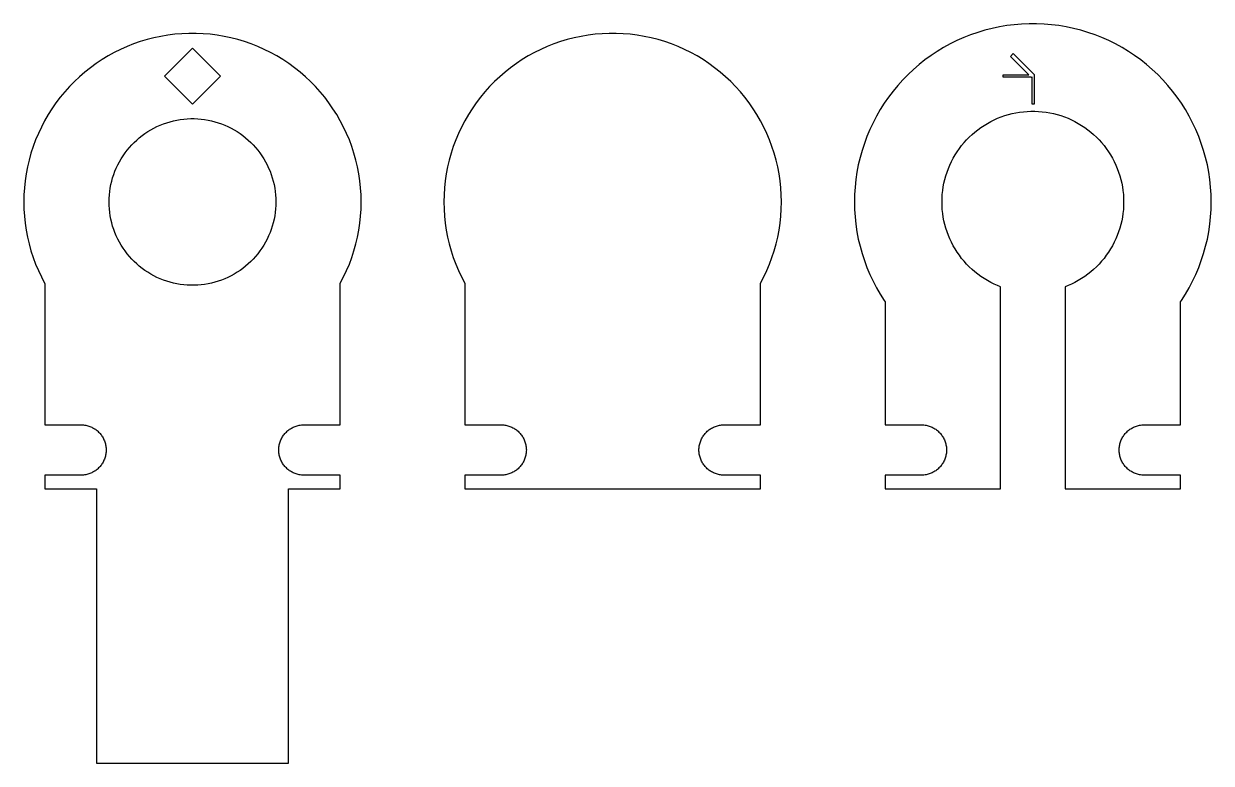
# Model space of a CAD drawing. Header units: metres. Extents: x -26 to 353, y -87 to 28.
# Drawn here: x -26.1 to 157.6, y -86.9 to 27.6 of the extents above; entities that cross this region are included whole.
import ezdxf

# ---------------------------------------------------------------- set-up
doc = ezdxf.new("R2010")
doc.units = ezdxf.units.M

msp = doc.modelspace()

# ---------------------------------------------------------------- linework, layer by layer
for p, q in [((129.422, 27.5939), (128.267, 27.5455)), ((130.578, 27.5939), (129.422, 27.5939)), ((131.733, 27.5455), (130.578, 27.5939)), ((-3.81276, 25.82), (-4.89064, 25.6377)), ((-2.72818, 25.957), (-3.81276, 25.82)), ((-1.63882, 26.0485), (-2.72818, 25.957)), ((-0.54658, 26.0943), (-1.63882, 26.0485)), ((0.54658, 26.0943), (-0.54658, 26.0943)), ((1.63882, 26.0485), (0.54658, 26.0943)), ((2.72818, 25.957), (1.63882, 26.0485)), ((3.81276, 25.82), (2.72818, 25.957)), ((4.89064, 25.6377), (3.81276, 25.82)), ((61.1872, 25.82), (60.1094, 25.6377)), ((62.2718, 25.957), (61.1872, 25.82)), ((63.3612, 26.0485), (62.2718, 25.957)), ((64.4534, 26.0943), (63.3612, 26.0485)), ((65.5466, 26.0943), (64.4534, 26.0943)), ((66.6388, 26.0485), (65.5466, 26.0943)), ((67.7282, 25.957), (66.6388, 26.0485)), ((68.8128, 25.82), (67.7282, 25.957)), ((69.8906, 25.6377), (68.8128, 25.82)), ((120.379, 25.869), (119.305, 25.4434)), ((121.471, 26.2491), (120.379, 25.869)), ((122.578, 26.5833), (121.471, 26.2491)), ((123.698, 26.8708), (122.578, 26.5833)), ((124.828, 27.1111), (123.698, 26.8708)), ((125.968, 27.3039), (124.828, 27.1111)), ((127.115, 27.4488), (125.968, 27.3039)), ((128.267, 27.5455), (127.115, 27.4488)), ((132.885, 27.4488), (131.733, 27.5455)), ((134.032, 27.3039), (132.885, 27.4488)), ((135.172, 27.1111), (134.032, 27.3039)), ((136.302, 26.8708), (135.172, 27.1111)), ((137.422, 26.5833), (136.302, 26.8708)), ((138.529, 26.2491), (137.422, 26.5833)), ((139.621, 25.869), (138.529, 26.2491)), ((140.695, 25.4434), (139.621, 25.869)), ((-10.1142, 24.0606), (-11.1128, 23.616)), ((-9.09772, 24.4631), (-10.1142, 24.0606)), ((-8.06534, 24.8226), (-9.09772, 24.4631)), ((-7.0188, 25.1385), (-8.06534, 24.8226)), ((-5.95995, 25.4104), (-7.0188, 25.1385)), ((-4.89064, 25.6377), (-5.95995, 25.4104)), ((5.95995, 25.4104), (4.89064, 25.6377)), ((7.0188, 25.1385), (5.95995, 25.4104)), ((8.06534, 24.8226), (7.0188, 25.1385)), ((9.09772, 24.4631), (8.06534, 24.8226)), ((10.1142, 24.0606), (9.09772, 24.4631)), ((11.1128, 23.616), (10.1142, 24.0606)), ((54.8858, 24.0606), (53.8872, 23.616)), ((55.9023, 24.4631), (54.8858, 24.0606)), ((56.9347, 24.8226), (55.9023, 24.4631)), ((57.9812, 25.1385), (56.9347, 24.8226)), ((59.0401, 25.4104), (57.9812, 25.1385)), ((60.1094, 25.6377), (59.0401, 25.4104)), ((70.9599, 25.4104), (69.8906, 25.6377)), ((72.0188, 25.1385), (70.9599, 25.4104)), ((73.0653, 24.8226), (72.0188, 25.1385)), ((74.0977, 24.4631), (73.0653, 24.8226)), ((75.1142, 24.0606), (74.0977, 24.4631)), ((76.1128, 23.616), (75.1142, 24.0606)), ((116.2, 23.9023), (115.211, 23.3034)), ((117.213, 24.4592), (116.2, 23.9023)), ((118.249, 24.9732), (117.213, 24.4592)), ((119.305, 25.4434), (118.249, 24.9732)), ((141.751, 24.9732), (140.695, 25.4434)), ((142.787, 24.4592), (141.751, 24.9732)), ((143.8, 23.9023), (142.787, 24.4592)), ((144.789, 23.3034), (143.8, 23.9023)), ((-13.05, 22.6033), (-13.9851, 22.037)), ((-12.092, 23.1299), (-13.05, 22.6033)), ((-11.1128, 23.616), (-12.092, 23.1299)), ((-4.33333, 19.5), (0, 23.8333)), ((0, 23.8333), (4.33333, 19.5)), ((12.092, 23.1299), (11.1128, 23.616)), ((13.05, 22.6033), (12.092, 23.1299)), ((13.9851, 22.037), (13.05, 22.6033)), ((51.95, 22.6033), (51.0149, 22.037)), ((52.908, 23.1299), (51.95, 22.6033)), ((53.8872, 23.616), (52.908, 23.1299)), ((77.092, 23.1299), (76.1128, 23.616)), ((78.05, 22.6033), (77.092, 23.1299)), ((78.9851, 22.037), (78.05, 22.6033)), ((114.248, 22.6637), (113.313, 21.9842)), ((115.211, 23.3034), (114.248, 22.6637)), ((126.52, 22.5202), (126.98, 22.9798)), ((129.378, 19.6625), (126.52, 22.5202)), ((126.98, 22.9798), (130.23, 19.7298)), ((145.752, 22.6637), (144.789, 23.3034)), ((146.687, 21.9842), (145.752, 22.6637)), ((-15.78, 20.7894), (-16.6368, 20.1104)), ((-14.8956, 21.432), (-15.78, 20.7894)), ((-13.9851, 22.037), (-14.8956, 21.432)), ((14.8956, 21.432), (13.9851, 22.037)), ((15.78, 20.7894), (14.8956, 21.432)), ((16.6368, 20.1104), (15.78, 20.7894)), ((49.22, 20.7894), (48.3632, 20.1104)), ((50.1044, 21.432), (49.22, 20.7894)), ((51.0149, 22.037), (50.1044, 21.432)), ((79.8956, 21.432), (78.9851, 22.037)), ((80.78, 20.7894), (79.8956, 21.432)), ((81.6368, 20.1104), (80.78, 20.7894)), ((111.532, 20.5108), (110.689, 19.7194)), ((112.407, 21.2662), (111.532, 20.5108)), ((113.313, 21.9842), (112.407, 21.2662)), ((147.593, 21.2662), (146.687, 21.9842)), ((148.468, 20.5108), (147.593, 21.2662)), ((149.311, 19.7194), (148.468, 20.5108)), ((-18.2612, 18.6477), (-19.0261, 17.8667)), ((-17.4643, 19.3961), (-18.2612, 18.6477)), ((-16.6368, 20.1104), (-17.4643, 19.3961)), ((0, 15.1667), (-4.33333, 19.5)), ((4.33333, 19.5), (0, 15.1667)), ((17.4643, 19.3961), (16.6368, 20.1104)), ((18.2612, 18.6477), (17.4643, 19.3961)), ((19.0261, 17.8667), (18.2612, 18.6477)), ((46.7388, 18.6477), (45.9739, 17.8667)), ((47.5357, 19.3961), (46.7388, 18.6477)), ((48.3632, 20.1104), (47.5357, 19.3961)), ((82.4643, 19.3961), (81.6368, 20.1104)), ((83.2612, 18.6477), (82.4643, 19.3961)), ((84.0261, 17.8667), (83.2612, 18.6477)), ((109.88, 18.8935), (109.107, 18.0344)), ((110.689, 19.7194), (109.88, 18.8935)), ((125.404, 19.3375), (125.404, 19.6625)), ((125.404, 19.6625), (129.378, 19.6625)), ((129.703, 19.3375), (125.404, 19.3375)), ((129.77, 19.2702), (129.703, 19.3375)), ((129.838, 19.3375), (129.77, 19.2702)), ((129.892, 19.3375), (129.838, 19.3375)), ((129.892, 15.1205), (129.892, 19.3375)), ((130.23, 19.7298), (130.217, 19.7167)), ((130.217, 19.7167), (130.217, 15.1205)), ((150.12, 18.8935), (149.311, 19.7194)), ((150.893, 18.0344), (150.12, 18.8935)), ((-19.7576, 17.0543), (-20.4544, 16.2119)), ((-19.0261, 17.8667), (-19.7576, 17.0543)), ((19.7576, 17.0543), (19.0261, 17.8667)), ((20.4544, 16.2119), (19.7576, 17.0543)), ((45.2424, 17.0543), (44.5456, 16.2119)), ((45.9739, 17.8667), (45.2424, 17.0543)), ((84.7576, 17.0543), (84.0261, 17.8667)), ((85.4544, 16.2119), (84.7576, 17.0543)), ((108.37, 17.1437), (107.671, 16.2229)), ((109.107, 18.0344), (108.37, 17.1437)), ((151.63, 17.1437), (150.893, 18.0344)), ((152.329, 16.2229), (151.63, 17.1437)), ((-21.1153, 15.3412), (-21.7392, 14.4435)), ((-20.4544, 16.2119), (-21.1153, 15.3412)), ((21.1153, 15.3412), (20.4544, 16.2119)), ((21.7392, 14.4435), (21.1153, 15.3412)), ((43.8847, 15.3412), (43.2608, 14.4435)), ((44.5456, 16.2119), (43.8847, 15.3412)), ((86.1153, 15.3412), (85.4544, 16.2119)), ((86.7392, 14.4435), (86.1153, 15.3412)), ((107.011, 15.2736), (106.392, 14.2975)), ((107.671, 16.2229), (107.011, 15.2736)), ((130.217, 15.1205), (129.892, 15.1205)), ((152.989, 15.2736), (152.329, 16.2229)), ((153.608, 14.2975), (152.989, 15.2736)), ((-22.325, 13.5205), (-22.8716, 12.5738)), ((-21.7392, 14.4435), (-22.325, 13.5205)), ((-1.3484, 12.8293), (-0.81, 12.8745)), ((-0.81, 12.8745), (-0.27016, 12.8972)), ((-0.27016, 12.8972), (0.27016, 12.8972)), ((0.27016, 12.8972), (0.81, 12.8745)), ((0.81, 12.8745), (1.3484, 12.8293)), ((22.325, 13.5205), (21.7392, 14.4435)), ((22.8716, 12.5738), (22.325, 13.5205)), ((42.675, 13.5205), (42.1284, 12.5738)), ((43.2608, 14.4435), (42.675, 13.5205)), ((87.325, 13.5205), (86.7392, 14.4435)), ((87.8716, 12.5738), (87.325, 13.5205)), ((105.814, 13.2964), (105.278, 12.2719)), ((106.392, 14.2975), (105.814, 13.2964)), ((124.018, 12.7128), (124.555, 12.9522)), ((124.555, 12.9522), (125.103, 13.1688)), ((125.103, 13.1688), (125.658, 13.3623)), ((125.658, 13.3623), (126.222, 13.5324)), ((126.222, 13.5324), (126.792, 13.6788)), ((126.792, 13.6788), (127.367, 13.8011)), ((127.367, 13.8011), (127.948, 13.8993)), ((127.948, 13.8993), (128.531, 13.973)), ((128.531, 13.973), (129.118, 14.0223)), ((129.118, 14.0223), (129.706, 14.0469)), ((129.706, 14.0469), (130.294, 14.0469)), ((130.294, 14.0469), (130.882, 14.0223)), ((130.882, 14.0223), (131.469, 13.973)), ((131.469, 13.973), (132.052, 13.8993)), ((132.052, 13.8993), (132.633, 13.8011)), ((132.633, 13.8011), (133.208, 13.6788)), ((133.208, 13.6788), (133.778, 13.5324)), ((133.778, 13.5324), (134.342, 13.3623)), ((134.342, 13.3623), (134.897, 13.1688)), ((134.897, 13.1688), (135.445, 12.9522)), ((135.445, 12.9522), (135.982, 12.7128)), ((154.186, 13.2964), (153.608, 14.2975)), ((154.722, 12.2719), (154.186, 13.2964)), ((-23.3781, 11.605), (-23.8435, 10.6158)), ((-22.8716, 12.5738), (-23.3781, 11.605)), ((-6.91216, 10.8918), (-6.45, 11.1717)), ((-6.45, 11.1717), (-5.97652, 11.432)), ((-5.97652, 11.432), (-5.49254, 11.6723)), ((-5.49254, 11.6723), (-4.99895, 11.892)), ((-4.99895, 11.892), (-4.49657, 12.0909)), ((-4.49657, 12.0909), (-3.98631, 12.2686)), ((-3.98631, 12.2686), (-3.46906, 12.4248)), ((-3.46906, 12.4248), (-2.94572, 12.5592)), ((-2.94572, 12.5592), (-2.41721, 12.6715)), ((-2.41721, 12.6715), (-1.88446, 12.7616)), ((-1.88446, 12.7616), (-1.3484, 12.8293)), ((1.3484, 12.8293), (1.88446, 12.7616)), ((1.88446, 12.7616), (2.41721, 12.6715)), ((2.41721, 12.6715), (2.94572, 12.5592)), ((2.94572, 12.5592), (3.46906, 12.4248)), ((3.46906, 12.4248), (3.98631, 12.2686)), ((3.98631, 12.2686), (4.49657, 12.0909)), ((4.49657, 12.0909), (4.99895, 11.892)), ((4.99895, 11.892), (5.49254, 11.6723)), ((5.49254, 11.6723), (5.97652, 11.432)), ((5.97652, 11.432), (6.45, 11.1717)), ((6.45, 11.1717), (6.91216, 10.8918)), ((23.3781, 11.605), (22.8716, 12.5738)), ((23.8435, 10.6158), (23.3781, 11.605)), ((41.6219, 11.605), (41.1565, 10.6158)), ((42.1284, 12.5738), (41.6219, 11.605)), ((88.3781, 11.605), (87.8716, 12.5738)), ((88.8435, 10.6158), (88.3781, 11.605)), ((104.786, 11.2259), (104.338, 10.1602)), ((105.278, 12.2719), (104.786, 11.2259)), ((121.044, 10.8257), (121.505, 11.1912)), ((121.505, 11.1912), (121.981, 11.5371)), ((121.981, 11.5371), (122.472, 11.8628)), ((122.472, 11.8628), (122.975, 12.1676)), ((122.975, 12.1676), (123.491, 12.4512)), ((123.491, 12.4512), (124.018, 12.7128)), ((135.982, 12.7128), (136.509, 12.4512)), ((136.509, 12.4512), (137.025, 12.1676)), ((137.025, 12.1676), (137.528, 11.8628)), ((137.528, 11.8628), (138.019, 11.5371)), ((138.019, 11.5371), (138.495, 11.1912)), ((138.495, 11.1912), (138.956, 10.8257)), ((155.214, 11.2259), (154.722, 12.2719)), ((155.662, 10.1602), (155.214, 11.2259)), ((-24.2672, 9.60805), (-24.6482, 8.5834)), ((-23.8435, 10.6158), (-24.2672, 9.60805)), ((-9.40369, 8.83064), (-9.02565, 9.21669)), ((-9.02565, 9.21669), (-8.63177, 9.58656)), ((-8.63177, 9.58656), (-8.22276, 9.93961)), ((-8.22276, 9.93961), (-7.79932, 10.2752)), ((-7.79932, 10.2752), (-7.3622, 10.5928)), ((-7.3622, 10.5928), (-6.91216, 10.8918)), ((6.91216, 10.8918), (7.3622, 10.5928)), ((7.3622, 10.5928), (7.79932, 10.2752)), ((7.79932, 10.2752), (8.22276, 9.93961)), ((8.22276, 9.93961), (8.63177, 9.58656)), ((8.63177, 9.58656), (9.02565, 9.21669)), ((9.02565, 9.21669), (9.40369, 8.83064)), ((24.2672, 9.60805), (23.8435, 10.6158)), ((24.6482, 8.5834), (24.2672, 9.60805)), ((40.7328, 9.60805), (40.3518, 8.5834)), ((41.1565, 10.6158), (40.7328, 9.60805)), ((89.2672, 9.60805), (88.8435, 10.6158)), ((89.6482, 8.5834), (89.2672, 9.60805)), ((104.338, 10.1602), (103.935, 9.07671)), ((119.364, 9.18056), (119.758, 9.61787)), ((119.758, 9.61787), (120.17, 10.0383)), ((120.17, 10.0383), (120.599, 10.4412)), ((120.599, 10.4412), (121.044, 10.8257)), ((138.956, 10.8257), (139.401, 10.4412)), ((139.401, 10.4412), (139.83, 10.0383)), ((139.83, 10.0383), (140.242, 9.61787)), ((140.242, 9.61787), (140.636, 9.18056)), ((156.065, 9.07671), (155.662, 10.1602)), ((-24.986, 7.54372), (-25.28, 6.4908)), ((-24.6482, 8.5834), (-24.986, 7.54372)), ((-10.7447, 7.13875), (-10.4363, 7.58243)), ((-10.4363, 7.58243), (-10.1096, 8.0128)), ((-10.1096, 8.0128), (-9.76523, 8.42912)), ((-9.76523, 8.42912), (-9.40369, 8.83064)), ((9.40369, 8.83064), (9.76523, 8.42912)), ((9.76523, 8.42912), (10.1096, 8.0128)), ((10.1096, 8.0128), (10.4363, 7.58243)), ((10.4363, 7.58243), (10.7447, 7.13875)), ((24.986, 7.54372), (24.6482, 8.5834)), ((25.28, 6.4908), (24.986, 7.54372)), ((40.014, 7.54372), (39.72, 6.4908)), ((40.3518, 8.5834), (40.014, 7.54372)), ((89.986, 7.54372), (89.6482, 8.5834)), ((90.28, 6.4908), (89.986, 7.54372)), ((103.578, 7.97726), (103.267, 6.86383)), ((103.935, 9.07671), (103.578, 7.97726)), ((117.982, 7.27827), (118.297, 7.77515)), ((118.297, 7.77515), (118.633, 8.25838)), ((118.633, 8.25838), (118.989, 8.72711)), ((118.989, 8.72711), (119.364, 9.18056)), ((140.636, 9.18056), (141.011, 8.72711)), ((141.011, 8.72711), (141.367, 8.25838)), ((141.367, 8.25838), (141.703, 7.77515)), ((141.703, 7.77515), (142.018, 7.27827)), ((156.422, 7.97726), (156.065, 9.07671)), ((156.733, 6.86383), (156.422, 7.97726)), ((-25.28, 6.4908), (-25.5296, 5.42648)), ((-11.7847, 5.2469), (-11.5547, 5.73578)), ((-11.5547, 5.73578), (-11.3044, 6.21461)), ((-11.3044, 6.21461), (-11.0342, 6.68254)), ((-11.0342, 6.68254), (-10.7447, 7.13875)), ((10.7447, 7.13875), (11.0342, 6.68254)), ((11.0342, 6.68254), (11.3044, 6.21461)), ((11.3044, 6.21461), (11.5547, 5.73578)), ((11.5547, 5.73578), (11.7847, 5.2469)), ((25.5296, 5.42648), (25.28, 6.4908)), ((39.72, 6.4908), (39.4704, 5.42648)), ((90.5296, 5.42648), (90.28, 6.4908)), ((103.003, 5.73836), (102.787, 4.60281)), ((103.267, 6.86383), (103.003, 5.73836)), ((116.937, 5.17215), (117.165, 5.71465)), ((117.165, 5.71465), (117.415, 6.24712)), ((117.415, 6.24712), (117.688, 6.76863)), ((117.688, 6.76863), (117.982, 7.27827)), ((142.018, 7.27827), (142.312, 6.76863)), ((142.312, 6.76863), (142.585, 6.24712)), ((142.585, 6.24712), (142.835, 5.71465)), ((142.835, 5.71465), (143.063, 5.17215)), ((156.997, 5.73836), (156.733, 6.86383)), ((157.213, 4.60281), (156.997, 5.73836)), ((-25.7345, 4.35266), (-25.8942, 3.27119)), ((-25.5296, 5.42648), (-25.7345, 4.35266)), ((-12.4947, 3.2081), (-12.3494, 3.7285)), ((-12.3494, 3.7285), (-12.1824, 4.24237)), ((-12.1824, 4.24237), (-11.9941, 4.74879)), ((-11.9941, 4.74879), (-11.7847, 5.2469)), ((11.7847, 5.2469), (11.9941, 4.74879)), ((11.9941, 4.74879), (12.1824, 4.24237)), ((12.1824, 4.24237), (12.3494, 3.7285)), ((12.3494, 3.7285), (12.4947, 3.2081)), ((25.7345, 4.35266), (25.5296, 5.42648)), ((25.8942, 3.27119), (25.7345, 4.35266)), ((39.2655, 4.35266), (39.1058, 3.27119)), ((39.4704, 5.42648), (39.2655, 4.35266)), ((90.7345, 4.35266), (90.5296, 5.42648)), ((90.8942, 3.27119), (90.7345, 4.35266)), ((102.787, 4.60281), (102.618, 3.45918)), ((116.391, 3.49408), (116.55, 4.06088)), ((116.55, 4.06088), (116.732, 4.62057)), ((116.732, 4.62057), (116.937, 5.17215)), ((143.063, 5.17215), (143.268, 4.62057)), ((143.268, 4.62057), (143.45, 4.06088)), ((143.45, 4.06088), (143.609, 3.49408)), ((157.382, 3.45918), (157.213, 4.60281)), ((-26.0085, 2.18399), (-26.0771, 1.09294)), ((-25.8942, 3.27119), (-26.0085, 2.18399)), ((-12.7983, 1.61679), (-12.7193, 2.15131)), ((-12.7193, 2.15131), (-12.6181, 2.68205)), ((-12.6181, 2.68205), (-12.4947, 3.2081)), ((12.4947, 3.2081), (12.6181, 2.68205)), ((12.6181, 2.68205), (12.7193, 2.15131)), ((12.7193, 2.15131), (12.7983, 1.61679)), ((26.0085, 2.18399), (25.8942, 3.27119)), ((26.0771, 1.09294), (26.0085, 2.18399)), ((38.9915, 2.18399), (38.9229, 1.09294)), ((39.1058, 3.27119), (38.9915, 2.18399)), ((91.0085, 2.18399), (90.8942, 3.27119)), ((91.0771, 1.09294), (91.0085, 2.18399)), ((102.497, 2.30949), (102.424, 1.15576)), ((102.618, 3.45918), (102.497, 2.30949)), ((116.061, 1.76093), (116.147, 2.34309)), ((116.147, 2.34309), (116.257, 2.92116)), ((116.257, 2.92116), (116.391, 3.49408)), ((143.609, 3.49408), (143.743, 2.92116)), ((143.743, 2.92116), (143.853, 2.34309)), ((143.853, 2.34309), (143.939, 1.76093)), ((157.503, 2.30949), (157.382, 3.45918)), ((157.576, 1.15576), (157.503, 2.30949)), ((-26.0771, 1.09294), (-26.1, 0)), ((-26.1, 0), (-26.0771, -1.09294)), ((-12.9, 0), (-12.8887, 0.54019)), ((-12.8887, -0.54019), (-12.9, 0)), ((-12.8887, 0.54019), (-12.8548, 1.07944)), ((-12.8548, 1.07944), (-12.7983, 1.61679)), ((12.7983, 1.61679), (12.8548, 1.07944)), ((12.8548, 1.07944), (12.8887, 0.54019)), ((12.8887, 0.54019), (12.9, 0)), ((12.9, 0), (12.8887, -0.54019)), ((26.1, 0), (26.0771, 1.09294)), ((26.0771, -1.09294), (26.1, 0)), ((38.9229, 1.09294), (38.9, 0)), ((38.9, 0), (38.9229, -1.09294)), ((91.1, 0), (91.0771, 1.09294)), ((91.0771, -1.09294), (91.1, 0)), ((102.424, 1.15576), (102.4, 0)), ((102.4, 0), (102.424, -1.15576)), ((115.95, 0), (115.962, 0.58835)), ((115.962, -0.58835), (115.95, 0)), ((115.962, 0.58835), (115.999, 1.17566)), ((115.999, 1.17566), (116.061, 1.76093)), ((143.939, 1.76093), (144.001, 1.17566)), ((144.001, 1.17566), (144.038, 0.58835)), ((144.038, 0.58835), (144.05, 0)), ((144.05, 0), (144.038, -0.58835)), ((157.6, 0), (157.576, 1.15576)), ((157.576, -1.15576), (157.6, 0)), ((-26.0771, -1.09294), (-26.0085, -2.18399)), ((-12.8548, -1.07944), (-12.8887, -0.54019)), ((-12.7983, -1.61679), (-12.8548, -1.07944)), ((-12.7193, -2.15131), (-12.7983, -1.61679)), ((12.7983, -1.61679), (12.7193, -2.15131)), ((12.8548, -1.07944), (12.7983, -1.61679)), ((12.8887, -0.54019), (12.8548, -1.07944)), ((26.0085, -2.18399), (26.0771, -1.09294)), ((38.9229, -1.09294), (38.9915, -2.18399)), ((91.0085, -2.18399), (91.0771, -1.09294)), ((102.424, -1.15576), (102.497, -2.30949)), ((115.999, -1.17566), (115.962, -0.58835)), ((116.061, -1.76093), (115.999, -1.17566)), ((116.147, -2.34309), (116.061, -1.76093)), ((143.939, -1.76093), (143.853, -2.34309)), ((144.001, -1.17566), (143.939, -1.76093)), ((144.038, -0.58835), (144.001, -1.17566)), ((157.503, -2.30949), (157.576, -1.15576)), ((-26.0085, -2.18399), (-25.8942, -3.27119)), ((-25.8942, -3.27119), (-25.7345, -4.35266)), ((-12.6181, -2.68205), (-12.7193, -2.15131)), ((-12.4947, -3.2081), (-12.6181, -2.68205)), ((-12.3494, -3.7285), (-12.4947, -3.2081)), ((12.4947, -3.2081), (12.3494, -3.7285)), ((12.6181, -2.68205), (12.4947, -3.2081)), ((12.7193, -2.15131), (12.6181, -2.68205)), ((25.7345, -4.35266), (25.8942, -3.27119)), ((25.8942, -3.27119), (26.0085, -2.18399)), ((38.9915, -2.18399), (39.1058, -3.27119)), ((39.1058, -3.27119), (39.2655, -4.35266)), ((90.7345, -4.35266), (90.8942, -3.27119)), ((90.8942, -3.27119), (91.0085, -2.18399)), ((102.497, -2.30949), (102.618, -3.45918)), ((102.618, -3.45918), (102.787, -4.60281)), ((116.257, -2.92116), (116.147, -2.34309)), ((116.391, -3.49408), (116.257, -2.92116)), ((116.55, -4.06088), (116.391, -3.49408)), ((143.609, -3.49408), (143.45, -4.06088)), ((143.743, -2.92116), (143.609, -3.49408)), ((143.853, -2.34309), (143.743, -2.92116)), ((157.213, -4.60281), (157.382, -3.45918)), ((157.382, -3.45918), (157.503, -2.30949)), ((-25.7345, -4.35266), (-25.5296, -5.42648)), ((-25.5296, -5.42648), (-25.28, -6.4908)), ((-12.1824, -4.24237), (-12.3494, -3.7285)), ((-11.9941, -4.74879), (-12.1824, -4.24237)), ((-11.7847, -5.2469), (-11.9941, -4.74879)), ((-11.5547, -5.73578), (-11.7847, -5.2469)), ((11.7847, -5.2469), (11.5547, -5.73578)), ((11.9941, -4.74879), (11.7847, -5.2469)), ((12.1824, -4.24237), (11.9941, -4.74879)), ((12.3494, -3.7285), (12.1824, -4.24237)), ((25.28, -6.4908), (25.5296, -5.42648)), ((25.5296, -5.42648), (25.7345, -4.35266)), ((39.2655, -4.35266), (39.4704, -5.42648)), ((39.4704, -5.42648), (39.72, -6.4908)), ((90.28, -6.4908), (90.5296, -5.42648)), ((90.5296, -5.42648), (90.7345, -4.35266)), ((102.787, -4.60281), (103.003, -5.73836)), ((116.732, -4.62057), (116.55, -4.06088)), ((116.937, -5.17215), (116.732, -4.62057)), ((117.165, -5.71465), (116.937, -5.17215)), ((143.063, -5.17215), (142.835, -5.71465)), ((143.268, -4.62057), (143.063, -5.17215)), ((143.45, -4.06088), (143.268, -4.62057)), ((156.997, -5.73836), (157.213, -4.60281)), ((-25.28, -6.4908), (-24.986, -7.54372)), ((-11.3044, -6.21461), (-11.5547, -5.73578)), ((-11.0342, -6.68254), (-11.3044, -6.21461)), ((-10.7447, -7.13875), (-11.0342, -6.68254)), ((-10.4363, -7.58243), (-10.7447, -7.13875)), ((10.7447, -7.13875), (10.4363, -7.58243)), ((11.0342, -6.68254), (10.7447, -7.13875)), ((11.3044, -6.21461), (11.0342, -6.68254)), ((11.5547, -5.73578), (11.3044, -6.21461)), ((24.986, -7.54372), (25.28, -6.4908)), ((39.72, -6.4908), (40.014, -7.54372)), ((89.986, -7.54372), (90.28, -6.4908)), ((103.003, -5.73836), (103.267, -6.86383)), ((103.267, -6.86383), (103.578, -7.97726)), ((117.415, -6.24712), (117.165, -5.71465)), ((117.688, -6.76863), (117.415, -6.24712)), ((117.982, -7.27827), (117.688, -6.76863)), ((118.297, -7.77515), (117.982, -7.27827)), ((142.018, -7.27827), (141.703, -7.77515)), ((142.312, -6.76863), (142.018, -7.27827)), ((142.585, -6.24712), (142.312, -6.76863)), ((142.835, -5.71465), (142.585, -6.24712)), ((156.422, -7.97726), (156.733, -6.86383)), ((156.733, -6.86383), (156.997, -5.73836)), ((-24.986, -7.54372), (-24.6482, -8.5834)), ((-24.6482, -8.5834), (-24.2672, -9.60805)), ((-10.1096, -8.0128), (-10.4363, -7.58243)), ((-9.76523, -8.42912), (-10.1096, -8.0128)), ((-9.40369, -8.83064), (-9.76523, -8.42912)), ((-9.02565, -9.21669), (-9.40369, -8.83064)), ((9.40369, -8.83064), (9.02565, -9.21669)), ((9.76523, -8.42912), (9.40369, -8.83064)), ((10.1096, -8.0128), (9.76523, -8.42912)), ((10.4363, -7.58243), (10.1096, -8.0128)), ((24.2672, -9.60805), (24.6482, -8.5834)), ((24.6482, -8.5834), (24.986, -7.54372)), ((40.014, -7.54372), (40.3518, -8.5834)), ((40.3518, -8.5834), (40.7328, -9.60805)), ((89.2672, -9.60805), (89.6482, -8.5834)), ((89.6482, -8.5834), (89.986, -7.54372)), ((103.578, -7.97726), (103.935, -9.07671)), ((103.935, -9.07671), (104.338, -10.1602)), ((118.633, -8.25838), (118.297, -7.77515)), ((118.989, -8.72711), (118.633, -8.25838)), ((119.364, -9.18056), (118.989, -8.72711)), ((119.758, -9.61787), (119.364, -9.18056)), ((140.636, -9.18056), (140.242, -9.61787)), ((141.011, -8.72711), (140.636, -9.18056)), ((141.367, -8.25838), (141.011, -8.72711)), ((141.703, -7.77515), (141.367, -8.25838)), ((155.662, -10.1602), (156.065, -9.07671)), ((156.065, -9.07671), (156.422, -7.97726)), ((-24.2672, -9.60805), (-23.8435, -10.6158)), ((-23.8435, -10.6158), (-23.3781, -11.605)), ((-8.63177, -9.58656), (-9.02565, -9.21669)), ((-8.22276, -9.93961), (-8.63177, -9.58656)), ((-7.79932, -10.2752), (-8.22276, -9.93961)), ((-7.3622, -10.5928), (-7.79932, -10.2752)), ((-6.91216, -10.8918), (-7.3622, -10.5928)), ((-6.45, -11.1717), (-6.91216, -10.8918)), ((6.91216, -10.8918), (6.45, -11.1717)), ((7.3622, -10.5928), (6.91216, -10.8918)), ((7.79932, -10.2752), (7.3622, -10.5928)), ((8.22276, -9.93961), (7.79932, -10.2752)), ((8.63177, -9.58656), (8.22276, -9.93961)), ((9.02565, -9.21669), (8.63177, -9.58656)), ((23.3781, -11.605), (23.8435, -10.6158)), ((23.8435, -10.6158), (24.2672, -9.60805)), ((40.7328, -9.60805), (41.1565, -10.6158)), ((41.1565, -10.6158), (41.6219, -11.605)), ((88.3781, -11.605), (88.8435, -10.6158)), ((88.8435, -10.6158), (89.2672, -9.60805)), ((104.338, -10.1602), (104.786, -11.2259)), ((120.17, -10.0383), (119.758, -9.61787)), ((120.599, -10.4412), (120.17, -10.0383)), ((121.044, -10.8257), (120.599, -10.4412)), ((121.505, -11.1912), (121.044, -10.8257)), ((138.956, -10.8257), (138.495, -11.1912)), ((139.401, -10.4412), (138.956, -10.8257)), ((139.83, -10.0383), (139.401, -10.4412)), ((140.242, -9.61787), (139.83, -10.0383)), ((155.214, -11.2259), (155.662, -10.1602)), ((-23.3781, -11.605), (-22.8716, -12.5738)), ((-22.8716, -12.5738), (-22.85, -12.6112)), ((-22.85, -12.6112), (-22.85, -34.5009)), ((-5.97652, -11.432), (-6.45, -11.1717)), ((-5.49254, -11.6723), (-5.97652, -11.432)), ((-4.99895, -11.892), (-5.49254, -11.6723)), ((-4.49657, -12.0909), (-4.99895, -11.892)), ((-3.98631, -12.2686), (-4.49657, -12.0909)), ((-3.46906, -12.4248), (-3.98631, -12.2686)), ((-2.94572, -12.5592), (-3.46906, -12.4248)), ((-2.41721, -12.6715), (-2.94572, -12.5592)), ((-1.88446, -12.7616), (-2.41721, -12.6715)), ((-1.3484, -12.8293), (-1.88446, -12.7616)), ((-0.81, -12.8745), (-1.3484, -12.8293)), ((1.3484, -12.8293), (0.81, -12.8745)), ((1.88446, -12.7616), (1.3484, -12.8293)), ((2.41721, -12.6715), (1.88446, -12.7616)), ((2.94572, -12.5592), (2.41721, -12.6715)), ((3.46906, -12.4248), (2.94572, -12.5592)), ((3.98631, -12.2686), (3.46906, -12.4248)), ((4.49657, -12.0909), (3.98631, -12.2686)), ((4.99895, -11.892), (4.49657, -12.0909)), ((5.49254, -11.6723), (4.99895, -11.892)), ((5.97652, -11.432), (5.49254, -11.6723)), ((6.45, -11.1717), (5.97652, -11.432)), ((22.85, -12.6112), (22.8716, -12.5738)), ((22.85, -34.5009), (22.85, -12.6112)), ((22.8716, -12.5738), (23.3781, -11.605)), ((41.6219, -11.605), (42.1284, -12.5738)), ((42.1284, -12.5738), (42.15, -12.6112)), ((42.15, -12.6112), (42.15, -34.5009)), ((87.85, -12.6112), (87.8716, -12.5738)), ((87.85, -34.5009), (87.85, -12.6112)), ((87.8716, -12.5738), (88.3781, -11.605)), ((104.786, -11.2259), (105.278, -12.2719)), ((105.278, -12.2719), (105.814, -13.2964)), ((121.981, -11.5371), (121.505, -11.1912)), ((122.472, -11.8628), (121.981, -11.5371)), ((122.975, -12.1676), (122.472, -11.8628)), ((123.491, -12.4512), (122.975, -12.1676)), ((124.018, -12.7128), (123.491, -12.4512)), ((124.555, -12.9522), (124.018, -12.7128)), ((135.982, -12.7128), (135.445, -12.9522)), ((136.509, -12.4512), (135.982, -12.7128)), ((137.025, -12.1676), (136.509, -12.4512)), ((137.528, -11.8628), (137.025, -12.1676)), ((138.019, -11.5371), (137.528, -11.8628)), ((138.495, -11.1912), (138.019, -11.5371)), ((154.186, -13.2964), (154.722, -12.2719)), ((154.722, -12.2719), (155.214, -11.2259)), ((-0.27016, -12.8972), (-0.81, -12.8745)), ((0.27016, -12.8972), (-0.27016, -12.8972)), ((0.81, -12.8745), (0.27016, -12.8972)), ((105.814, -13.2964), (106.392, -14.2975)), ((106.392, -14.2975), (107.011, -15.2736)), ((125, -13.1282), (124.555, -12.9522)), ((125, -44.4), (125, -13.1282)), ((135.445, -12.9522), (135, -13.1282)), ((135, -13.1282), (135, -44.4)), ((152.989, -15.2736), (153.608, -14.2975)), ((153.608, -14.2975), (154.186, -13.2964)), ((107.011, -15.2736), (107.15, -15.4731)), ((107.15, -15.4731), (107.15, -34.5009)), ((152.85, -15.4731), (152.989, -15.2736)), ((152.85, -34.5009), (152.85, -15.4731)), ((-22.85, -34.5009), (-17.1683, -34.5009)), ((-17.1683, -34.5009), (-17.0051, -34.5077)), ((-17.0051, -34.5077), (-16.8423, -34.5214)), ((-16.8423, -34.5214), (-16.6803, -34.5418)), ((-16.6803, -34.5418), (-16.5192, -34.5691)), ((-16.5192, -34.5691), (-16.3594, -34.603)), ((-16.3594, -34.603), (-16.2012, -34.6437)), ((-16.2012, -34.6437), (-16.0448, -34.6909)), ((-16.0448, -34.6909), (-15.8906, -34.7446)), ((-15.8906, -34.7446), (-15.7387, -34.8047)), ((-15.7387, -34.8047), (-15.5894, -34.8712)), ((-15.5894, -34.8712), (-15.4431, -34.9438)), ((15.4431, -34.9438), (15.5894, -34.8712)), ((15.5894, -34.8712), (15.7387, -34.8047)), ((15.7387, -34.8047), (15.8906, -34.7446)), ((15.8906, -34.7446), (16.0448, -34.6909)), ((16.0448, -34.6909), (16.2012, -34.6437)), ((16.2012, -34.6437), (16.3594, -34.603)), ((16.3594, -34.603), (16.5192, -34.5691)), ((16.5192, -34.5691), (16.6803, -34.5418)), ((16.6803, -34.5418), (16.8423, -34.5214)), ((16.8423, -34.5214), (17.0051, -34.5077)), ((17.0051, -34.5077), (17.1683, -34.5009)), ((17.1683, -34.5009), (22.85, -34.5009)), ((42.15, -34.5009), (47.8317, -34.5009)), ((47.8317, -34.5009), (47.9949, -34.5077)), ((47.9949, -34.5077), (48.1577, -34.5214)), ((48.1577, -34.5214), (48.3197, -34.5418)), ((48.3197, -34.5418), (48.4808, -34.5691)), ((48.4808, -34.5691), (48.6406, -34.603)), ((48.6406, -34.603), (48.7988, -34.6437)), ((48.7988, -34.6437), (48.9552, -34.6909)), ((48.9552, -34.6909), (49.1094, -34.7446)), ((49.1094, -34.7446), (49.2613, -34.8047)), ((49.2613, -34.8047), (49.4106, -34.8712)), ((49.4106, -34.8712), (49.5569, -34.9438)), ((80.4431, -34.9438), (80.5894, -34.8712)), ((80.5894, -34.8712), (80.7387, -34.8047)), ((80.7387, -34.8047), (80.8906, -34.7446)), ((80.8906, -34.7446), (81.0448, -34.6909)), ((81.0448, -34.6909), (81.2012, -34.6437)), ((81.2012, -34.6437), (81.3594, -34.603)), ((81.3594, -34.603), (81.5192, -34.5691)), ((81.5192, -34.5691), (81.6803, -34.5418)), ((81.6803, -34.5418), (81.8423, -34.5214)), ((81.8423, -34.5214), (82.0051, -34.5077)), ((82.0051, -34.5077), (82.1683, -34.5009)), ((82.1683, -34.5009), (87.85, -34.5009)), ((107.15, -34.5009), (112.832, -34.5009)), ((112.832, -34.5009), (112.995, -34.5077)), ((112.995, -34.5077), (113.158, -34.5214)), ((113.158, -34.5214), (113.32, -34.5418)), ((113.32, -34.5418), (113.481, -34.5691)), ((113.481, -34.5691), (113.641, -34.603)), ((113.641, -34.603), (113.799, -34.6437)), ((113.799, -34.6437), (113.955, -34.6909)), ((113.955, -34.6909), (114.109, -34.7446)), ((114.109, -34.7446), (114.261, -34.8047)), ((114.261, -34.8047), (114.411, -34.8712)), ((114.411, -34.8712), (114.557, -34.9438)), ((145.443, -34.9438), (145.589, -34.8712)), ((145.589, -34.8712), (145.739, -34.8047)), ((145.739, -34.8047), (145.891, -34.7446)), ((145.891, -34.7446), (146.045, -34.6909)), ((146.045, -34.6909), (146.201, -34.6437)), ((146.201, -34.6437), (146.359, -34.603)), ((146.359, -34.603), (146.519, -34.5691)), ((146.519, -34.5691), (146.68, -34.5418)), ((146.68, -34.5418), (146.842, -34.5214)), ((146.842, -34.5214), (147.005, -34.5077)), ((147.005, -34.5077), (147.168, -34.5009)), ((147.168, -34.5009), (152.85, -34.5009)), ((-15.4431, -34.9438), (-15.3, -35.0225)), ((-15.3, -35.0225), (-15.1603, -35.1071)), ((-15.1603, -35.1071), (-15.0242, -35.1975)), ((-15.0242, -35.1975), (-14.8921, -35.2935)), ((-14.8921, -35.2935), (-14.764, -35.395)), ((-14.764, -35.395), (-14.6404, -35.5017)), ((-14.6404, -35.5017), (-14.5213, -35.6136)), ((-14.5213, -35.6136), (-14.407, -35.7303)), ((-14.407, -35.7303), (-14.2977, -35.8517)), ((-14.2977, -35.8517), (-14.1936, -35.9775)), ((-14.1936, -35.9775), (-14.0948, -36.1076)), ((-14.0948, -36.1076), (-14.0016, -36.2418)), ((-14.0016, -36.2418), (-13.9141, -36.3797)), ((-13.9141, -36.3797), (-13.8324, -36.5211)), ((-13.8324, -36.5211), (-13.7567, -36.6659)), ((-13.7567, -36.6659), (-13.6872, -36.8137)), ((13.6872, -36.8137), (13.7567, -36.6659)), ((13.7567, -36.6659), (13.8324, -36.5211)), ((13.8324, -36.5211), (13.9141, -36.3797)), ((13.9141, -36.3797), (14.0016, -36.2418)), ((14.0016, -36.2418), (14.0948, -36.1076)), ((14.0948, -36.1076), (14.1936, -35.9775)), ((14.1936, -35.9775), (14.2977, -35.8517)), ((14.2977, -35.8517), (14.407, -35.7303)), ((14.407, -35.7303), (14.5213, -35.6136)), ((14.5213, -35.6136), (14.6404, -35.5017)), ((14.6404, -35.5017), (14.764, -35.395)), ((14.764, -35.395), (14.8921, -35.2935)), ((14.8921, -35.2935), (15.0242, -35.1975)), ((15.0242, -35.1975), (15.1603, -35.1071)), ((15.1603, -35.1071), (15.3, -35.0225)), ((15.3, -35.0225), (15.4431, -34.9438)), ((49.5569, -34.9438), (49.7, -35.0225)), ((49.7, -35.0225), (49.8397, -35.1071)), ((49.8397, -35.1071), (49.9758, -35.1975)), ((49.9758, -35.1975), (50.1079, -35.2935)), ((50.1079, -35.2935), (50.236, -35.395)), ((50.236, -35.395), (50.3596, -35.5017)), ((50.3596, -35.5017), (50.4787, -35.6136)), ((50.4787, -35.6136), (50.593, -35.7303)), ((50.593, -35.7303), (50.7023, -35.8517)), ((50.7023, -35.8517), (50.8064, -35.9775)), ((50.8064, -35.9775), (50.9052, -36.1076)), ((50.9052, -36.1076), (50.9984, -36.2418)), ((50.9984, -36.2418), (51.0859, -36.3797)), ((51.0859, -36.3797), (51.1676, -36.5211)), ((51.1676, -36.5211), (51.2433, -36.6659)), ((51.2433, -36.6659), (51.3128, -36.8137)), ((78.6872, -36.8137), (78.7567, -36.6659)), ((78.7567, -36.6659), (78.8324, -36.5211)), ((78.8324, -36.5211), (78.9141, -36.3797)), ((78.9141, -36.3797), (79.0016, -36.2418)), ((79.0016, -36.2418), (79.0948, -36.1076)), ((79.0948, -36.1076), (79.1936, -35.9775)), ((79.1936, -35.9775), (79.2977, -35.8517)), ((79.2977, -35.8517), (79.407, -35.7303)), ((79.407, -35.7303), (79.5213, -35.6136)), ((79.5213, -35.6136), (79.6404, -35.5017)), ((79.6404, -35.5017), (79.764, -35.395)), ((79.764, -35.395), (79.8921, -35.2935)), ((79.8921, -35.2935), (80.0242, -35.1975)), ((80.0242, -35.1975), (80.1603, -35.1071)), ((80.1603, -35.1071), (80.3, -35.0225)), ((80.3, -35.0225), (80.4431, -34.9438)), ((114.557, -34.9438), (114.7, -35.0225)), ((114.7, -35.0225), (114.84, -35.1071)), ((114.84, -35.1071), (114.976, -35.1975)), ((114.976, -35.1975), (115.108, -35.2935)), ((115.108, -35.2935), (115.236, -35.395)), ((115.236, -35.395), (115.36, -35.5017)), ((115.36, -35.5017), (115.479, -35.6136)), ((115.479, -35.6136), (115.593, -35.7303)), ((115.593, -35.7303), (115.702, -35.8517)), ((115.702, -35.8517), (115.806, -35.9775)), ((115.806, -35.9775), (115.905, -36.1076)), ((115.905, -36.1076), (115.998, -36.2418)), ((115.998, -36.2418), (116.086, -36.3797)), ((116.086, -36.3797), (116.168, -36.5211)), ((116.168, -36.5211), (116.243, -36.6659)), ((116.243, -36.6659), (116.313, -36.8137)), ((143.687, -36.8137), (143.757, -36.6659)), ((143.757, -36.6659), (143.832, -36.5211)), ((143.832, -36.5211), (143.914, -36.3797)), ((143.914, -36.3797), (144.002, -36.2418)), ((144.002, -36.2418), (144.095, -36.1076)), ((144.095, -36.1076), (144.194, -35.9775)), ((144.194, -35.9775), (144.298, -35.8517)), ((144.298, -35.8517), (144.407, -35.7303)), ((144.407, -35.7303), (144.521, -35.6136)), ((144.521, -35.6136), (144.64, -35.5017)), ((144.64, -35.5017), (144.764, -35.395)), ((144.764, -35.395), (144.892, -35.2935)), ((144.892, -35.2935), (145.024, -35.1975)), ((145.024, -35.1975), (145.16, -35.1071)), ((145.16, -35.1071), (145.3, -35.0225)), ((145.3, -35.0225), (145.443, -34.9438)), ((-13.6872, -36.8137), (-13.6239, -36.9643)), ((-13.6239, -36.9643), (-13.5669, -37.1174)), ((-13.5669, -37.1174), (-13.5164, -37.2728)), ((-13.5164, -37.2728), (-13.4725, -37.4301)), ((-13.4725, -37.4301), (-13.4352, -37.5891)), ((-13.4352, -37.5891), (-13.4046, -37.7496)), ((-13.4046, -37.7496), (-13.3808, -37.9112)), ((-13.3808, -37.9112), (-13.3637, -38.0737)), ((-13.3637, -38.0737), (-13.3534, -38.2367)), ((-13.3534, -38.5633), (-13.3637, -38.7263)), ((-13.3534, -38.2367), (-13.35, -38.4)), ((-13.35, -38.4), (-13.3534, -38.5633)), ((13.35, -38.4), (13.3534, -38.2367)), ((13.3534, -38.5633), (13.35, -38.4)), ((13.3534, -38.2367), (13.3637, -38.0737)), ((13.3637, -38.7263), (13.3534, -38.5633)), ((13.3637, -38.0737), (13.3808, -37.9112)), ((13.3808, -37.9112), (13.4046, -37.7496)), ((13.4046, -37.7496), (13.4352, -37.5891)), ((13.4352, -37.5891), (13.4725, -37.4301)), ((13.4725, -37.4301), (13.5164, -37.2728)), ((13.5164, -37.2728), (13.5669, -37.1174)), ((13.5669, -37.1174), (13.6239, -36.9643)), ((13.6239, -36.9643), (13.6872, -36.8137)), ((51.3128, -36.8137), (51.3761, -36.9643)), ((51.3761, -36.9643), (51.4331, -37.1174)), ((51.4331, -37.1174), (51.4836, -37.2728)), ((51.4836, -37.2728), (51.5275, -37.4301)), ((51.5275, -37.4301), (51.5648, -37.5891)), ((51.5648, -37.5891), (51.5954, -37.7496)), ((51.5954, -37.7496), (51.6192, -37.9112)), ((51.6192, -37.9112), (51.6363, -38.0737)), ((51.6363, -38.0737), (51.6466, -38.2367)), ((51.6466, -38.5633), (51.6363, -38.7263)), ((51.6466, -38.2367), (51.65, -38.4)), ((51.65, -38.4), (51.6466, -38.5633)), ((78.35, -38.4), (78.3534, -38.2367)), ((78.3534, -38.5633), (78.35, -38.4)), ((78.3534, -38.2367), (78.3637, -38.0737)), ((78.3637, -38.7263), (78.3534, -38.5633)), ((78.3637, -38.0737), (78.3808, -37.9112)), ((78.3808, -37.9112), (78.4046, -37.7496)), ((78.4046, -37.7496), (78.4352, -37.5891)), ((78.4352, -37.5891), (78.4725, -37.4301)), ((78.4725, -37.4301), (78.5164, -37.2728)), ((78.5164, -37.2728), (78.5669, -37.1174)), ((78.5669, -37.1174), (78.6239, -36.9643)), ((78.6239, -36.9643), (78.6872, -36.8137)), ((116.313, -36.8137), (116.376, -36.9643)), ((116.376, -36.9643), (116.433, -37.1174)), ((116.433, -37.1174), (116.484, -37.2728)), ((116.484, -37.2728), (116.527, -37.4301)), ((116.527, -37.4301), (116.565, -37.5891)), ((116.565, -37.5891), (116.595, -37.7496)), ((116.595, -37.7496), (116.619, -37.9112)), ((116.619, -37.9112), (116.636, -38.0737)), ((116.636, -38.0737), (116.647, -38.2367)), ((116.647, -38.5633), (116.636, -38.7263)), ((116.647, -38.2367), (116.65, -38.4)), ((116.65, -38.4), (116.647, -38.5633)), ((143.35, -38.4), (143.353, -38.2367)), ((143.353, -38.5633), (143.35, -38.4)), ((143.353, -38.2367), (143.364, -38.0737)), ((143.364, -38.7263), (143.353, -38.5633)), ((143.364, -38.0737), (143.381, -37.9112)), ((143.381, -37.9112), (143.405, -37.7496)), ((143.405, -37.7496), (143.435, -37.5891)), ((143.435, -37.5891), (143.473, -37.4301)), ((143.473, -37.4301), (143.516, -37.2728)), ((143.516, -37.2728), (143.567, -37.1174)), ((143.567, -37.1174), (143.624, -36.9643)), ((143.624, -36.9643), (143.687, -36.8137)), ((-13.8324, -40.2788), (-13.9141, -40.4203)), ((-13.7567, -40.1341), (-13.8324, -40.2788)), ((-13.6872, -39.9863), (-13.7567, -40.1341)), ((-13.6239, -39.8357), (-13.6872, -39.9863)), ((-13.5669, -39.6826), (-13.6239, -39.8357)), ((-13.5164, -39.5272), (-13.5669, -39.6826)), ((-13.4725, -39.3699), (-13.5164, -39.5272)), ((-13.4352, -39.2108), (-13.4725, -39.3699)), ((-13.4046, -39.0504), (-13.4352, -39.2108)), ((-13.3808, -38.8888), (-13.4046, -39.0504)), ((-13.3637, -38.7263), (-13.3808, -38.8888)), ((13.3808, -38.8888), (13.3637, -38.7263)), ((13.4046, -39.0504), (13.3808, -38.8888)), ((13.4352, -39.2108), (13.4046, -39.0504)), ((13.4725, -39.3699), (13.4352, -39.2108)), ((13.5164, -39.5272), (13.4725, -39.3699)), ((13.5669, -39.6826), (13.5164, -39.5272)), ((13.6239, -39.8357), (13.5669, -39.6826)), ((13.6872, -39.9863), (13.6239, -39.8357)), ((13.7567, -40.1341), (13.6872, -39.9863)), ((13.8324, -40.2788), (13.7567, -40.1341)), ((13.9141, -40.4203), (13.8324, -40.2788)), ((51.1676, -40.2788), (51.0859, -40.4203)), ((51.2433, -40.1341), (51.1676, -40.2788)), ((51.3128, -39.9863), (51.2433, -40.1341)), ((51.3761, -39.8357), (51.3128, -39.9863)), ((51.4331, -39.6826), (51.3761, -39.8357)), ((51.4836, -39.5272), (51.4331, -39.6826)), ((51.5275, -39.3699), (51.4836, -39.5272)), ((51.5648, -39.2108), (51.5275, -39.3699)), ((51.5954, -39.0504), (51.5648, -39.2108)), ((51.6192, -38.8888), (51.5954, -39.0504)), ((51.6363, -38.7263), (51.6192, -38.8888)), ((78.3808, -38.8888), (78.3637, -38.7263)), ((78.4046, -39.0504), (78.3808, -38.8888)), ((78.4352, -39.2108), (78.4046, -39.0504)), ((78.4725, -39.3699), (78.4352, -39.2108)), ((78.5164, -39.5272), (78.4725, -39.3699)), ((78.5669, -39.6826), (78.5164, -39.5272)), ((78.6239, -39.8357), (78.5669, -39.6826)), ((78.6872, -39.9863), (78.6239, -39.8357)), ((78.7567, -40.1341), (78.6872, -39.9863)), ((78.8324, -40.2788), (78.7567, -40.1341)), ((78.9141, -40.4203), (78.8324, -40.2788)), ((116.168, -40.2788), (116.086, -40.4203)), ((116.243, -40.1341), (116.168, -40.2788)), ((116.313, -39.9863), (116.243, -40.1341)), ((116.376, -39.8357), (116.313, -39.9863)), ((116.433, -39.6826), (116.376, -39.8357)), ((116.484, -39.5272), (116.433, -39.6826)), ((116.527, -39.3699), (116.484, -39.5272)), ((116.565, -39.2108), (116.527, -39.3699)), ((116.595, -39.0504), (116.565, -39.2108)), ((116.619, -38.8888), (116.595, -39.0504)), ((116.636, -38.7263), (116.619, -38.8888)), ((143.381, -38.8888), (143.364, -38.7263)), ((143.405, -39.0504), (143.381, -38.8888)), ((143.435, -39.2108), (143.405, -39.0504)), ((143.473, -39.3699), (143.435, -39.2108)), ((143.516, -39.5272), (143.473, -39.3699)), ((143.567, -39.6826), (143.516, -39.5272)), ((143.624, -39.8357), (143.567, -39.6826)), ((143.687, -39.9863), (143.624, -39.8357)), ((143.757, -40.1341), (143.687, -39.9863)), ((143.832, -40.2788), (143.757, -40.1341)), ((143.914, -40.4203), (143.832, -40.2788)), ((-16.5192, -42.2309), (-16.6803, -42.2581)), ((-16.3594, -42.1969), (-16.5192, -42.2309)), ((-16.2012, -42.1563), (-16.3594, -42.1969)), ((-16.0448, -42.1091), (-16.2012, -42.1563)), ((-15.8906, -42.0554), (-16.0448, -42.1091)), ((-15.7387, -41.9953), (-15.8906, -42.0554)), ((-15.5894, -41.9288), (-15.7387, -41.9953)), ((-15.4431, -41.8562), (-15.5894, -41.9288)), ((-15.3, -41.7775), (-15.4431, -41.8562)), ((-15.1603, -41.6929), (-15.3, -41.7775)), ((-15.0242, -41.6025), (-15.1603, -41.6929)), ((-14.8921, -41.5065), (-15.0242, -41.6025)), ((-14.764, -41.405), (-14.8921, -41.5065)), ((-14.6404, -41.2983), (-14.764, -41.405)), ((-14.5213, -41.1864), (-14.6404, -41.2983)), ((-14.407, -41.0697), (-14.5213, -41.1864)), ((-14.2977, -40.9483), (-14.407, -41.0697)), ((-14.1936, -40.8225), (-14.2977, -40.9483)), ((-14.0948, -40.6924), (-14.1936, -40.8225)), ((-14.0016, -40.5582), (-14.0948, -40.6924)), ((-13.9141, -40.4203), (-14.0016, -40.5582)), ((14.0016, -40.5582), (13.9141, -40.4203)), ((14.0948, -40.6924), (14.0016, -40.5582)), ((14.1936, -40.8225), (14.0948, -40.6924)), ((14.2977, -40.9483), (14.1936, -40.8225)), ((14.407, -41.0697), (14.2977, -40.9483)), ((14.5213, -41.1864), (14.407, -41.0697)), ((14.6404, -41.2983), (14.5213, -41.1864)), ((14.764, -41.405), (14.6404, -41.2983)), ((14.8921, -41.5065), (14.764, -41.405)), ((15.0242, -41.6025), (14.8921, -41.5065)), ((15.1603, -41.6929), (15.0242, -41.6025)), ((15.3, -41.7775), (15.1603, -41.6929)), ((15.4431, -41.8562), (15.3, -41.7775)), ((15.5894, -41.9288), (15.4431, -41.8562)), ((15.7387, -41.9953), (15.5894, -41.9288)), ((15.8906, -42.0554), (15.7387, -41.9953)), ((16.0448, -42.1091), (15.8906, -42.0554)), ((16.2012, -42.1563), (16.0448, -42.1091)), ((16.3594, -42.1969), (16.2012, -42.1563)), ((16.5192, -42.2309), (16.3594, -42.1969)), ((16.6803, -42.2581), (16.5192, -42.2309)), ((48.4808, -42.2309), (48.3197, -42.2581)), ((48.6406, -42.1969), (48.4808, -42.2309)), ((48.7988, -42.1563), (48.6406, -42.1969)), ((48.9552, -42.1091), (48.7988, -42.1563)), ((49.1094, -42.0554), (48.9552, -42.1091)), ((49.2613, -41.9953), (49.1094, -42.0554)), ((49.4106, -41.9288), (49.2613, -41.9953)), ((49.5569, -41.8562), (49.4106, -41.9288)), ((49.7, -41.7775), (49.5569, -41.8562)), ((49.8397, -41.6929), (49.7, -41.7775)), ((49.9758, -41.6025), (49.8397, -41.6929)), ((50.1079, -41.5065), (49.9758, -41.6025)), ((50.236, -41.405), (50.1079, -41.5065)), ((50.3596, -41.2983), (50.236, -41.405)), ((50.4787, -41.1864), (50.3596, -41.2983)), ((50.593, -41.0697), (50.4787, -41.1864)), ((50.7023, -40.9483), (50.593, -41.0697)), ((50.8064, -40.8225), (50.7023, -40.9483)), ((50.9052, -40.6924), (50.8064, -40.8225)), ((50.9984, -40.5582), (50.9052, -40.6924)), ((51.0859, -40.4203), (50.9984, -40.5582)), ((79.0016, -40.5582), (78.9141, -40.4203)), ((79.0948, -40.6924), (79.0016, -40.5582)), ((79.1936, -40.8225), (79.0948, -40.6924)), ((79.2977, -40.9483), (79.1936, -40.8225)), ((79.407, -41.0697), (79.2977, -40.9483)), ((79.5213, -41.1864), (79.407, -41.0697)), ((79.6404, -41.2983), (79.5213, -41.1864)), ((79.764, -41.405), (79.6404, -41.2983)), ((79.8921, -41.5065), (79.764, -41.405)), ((80.0242, -41.6025), (79.8921, -41.5065)), ((80.1603, -41.6929), (80.0242, -41.6025)), ((80.3, -41.7775), (80.1603, -41.6929)), ((80.4431, -41.8562), (80.3, -41.7775)), ((80.5894, -41.9288), (80.4431, -41.8562)), ((80.7387, -41.9953), (80.5894, -41.9288)), ((80.8906, -42.0554), (80.7387, -41.9953)), ((81.0448, -42.1091), (80.8906, -42.0554)), ((81.2012, -42.1563), (81.0448, -42.1091)), ((81.3594, -42.1969), (81.2012, -42.1563)), ((81.5192, -42.2309), (81.3594, -42.1969)), ((81.6803, -42.2581), (81.5192, -42.2309)), ((113.481, -42.2309), (113.32, -42.2581)), ((113.641, -42.1969), (113.481, -42.2309)), ((113.799, -42.1563), (113.641, -42.1969)), ((113.955, -42.1091), (113.799, -42.1563)), ((114.109, -42.0554), (113.955, -42.1091)), ((114.261, -41.9953), (114.109, -42.0554)), ((114.411, -41.9288), (114.261, -41.9953)), ((114.557, -41.8562), (114.411, -41.9288)), ((114.7, -41.7775), (114.557, -41.8562)), ((114.84, -41.6929), (114.7, -41.7775)), ((114.976, -41.6025), (114.84, -41.6929)), ((115.108, -41.5065), (114.976, -41.6025)), ((115.236, -41.405), (115.108, -41.5065)), ((115.36, -41.2983), (115.236, -41.405)), ((115.479, -41.1864), (115.36, -41.2983)), ((115.593, -41.0697), (115.479, -41.1864)), ((115.702, -40.9483), (115.593, -41.0697)), ((115.806, -40.8225), (115.702, -40.9483)), ((115.905, -40.6924), (115.806, -40.8225)), ((115.998, -40.5582), (115.905, -40.6924)), ((116.086, -40.4203), (115.998, -40.5582)), ((144.002, -40.5582), (143.914, -40.4203)), ((144.095, -40.6924), (144.002, -40.5582)), ((144.194, -40.8225), (144.095, -40.6924)), ((144.298, -40.9483), (144.194, -40.8225)), ((144.407, -41.0697), (144.298, -40.9483)), ((144.521, -41.1864), (144.407, -41.0697)), ((144.64, -41.2983), (144.521, -41.1864)), ((144.764, -41.405), (144.64, -41.2983)), ((144.892, -41.5065), (144.764, -41.405)), ((145.024, -41.6025), (144.892, -41.5065)), ((145.16, -41.6929), (145.024, -41.6025)), ((145.3, -41.7775), (145.16, -41.6929)), ((145.443, -41.8562), (145.3, -41.7775)), ((145.589, -41.9288), (145.443, -41.8562)), ((145.739, -41.9953), (145.589, -41.9288)), ((145.891, -42.0554), (145.739, -41.9953)), ((146.045, -42.1091), (145.891, -42.0554)), ((146.201, -42.1563), (146.045, -42.1091)), ((146.359, -42.1969), (146.201, -42.1563)), ((146.519, -42.2309), (146.359, -42.1969)), ((146.68, -42.2581), (146.519, -42.2309)), ((-17.1683, -42.2991), (-22.85, -42.2991)), ((-22.85, -42.2991), (-22.85, -44.4)), ((-17.0051, -42.2923), (-17.1683, -42.2991)), ((-16.8423, -42.2786), (-17.0051, -42.2923)), ((-16.6803, -42.2581), (-16.8423, -42.2786)), ((16.8423, -42.2786), (16.6803, -42.2581)), ((17.0051, -42.2923), (16.8423, -42.2786)), ((17.1683, -42.2991), (17.0051, -42.2923)), ((22.85, -42.2991), (17.1683, -42.2991)), ((22.85, -44.4), (22.85, -42.2991)), ((47.8317, -42.2991), (42.15, -42.2991)), ((42.15, -42.2991), (42.15, -44.4)), ((47.9949, -42.2923), (47.8317, -42.2991)), ((48.1577, -42.2786), (47.9949, -42.2923)), ((48.3197, -42.2581), (48.1577, -42.2786)), ((81.8423, -42.2786), (81.6803, -42.2581)), ((82.0051, -42.2923), (81.8423, -42.2786)), ((82.1683, -42.2991), (82.0051, -42.2923)), ((87.85, -42.2991), (82.1683, -42.2991)), ((87.85, -44.4), (87.85, -42.2991)), ((112.832, -42.2991), (107.15, -42.2991)), ((107.15, -42.2991), (107.15, -44.4)), ((112.995, -42.2923), (112.832, -42.2991)), ((113.158, -42.2786), (112.995, -42.2923)), ((113.32, -42.2581), (113.158, -42.2786)), ((146.842, -42.2786), (146.68, -42.2581)), ((147.005, -42.2923), (146.842, -42.2786)), ((147.168, -42.2991), (147.005, -42.2923)), ((152.85, -42.2991), (147.168, -42.2991)), ((152.85, -44.4), (152.85, -42.2991)), ((-22.85, -44.4), (-14.85, -44.4)), ((-14.85, -44.4), (-14.85, -86.9)), ((14.85, -44.4), (22.85, -44.4)), ((14.85, -86.9), (14.85, -44.4)), ((42.15, -44.4), (87.85, -44.4)), ((107.15, -44.4), (125, -44.4)), ((135, -44.4), (152.85, -44.4)), ((-14.85, -86.9), (14.85, -86.9))]:
    msp.add_line(p, q)

doc.saveas('drawing.dxf')
